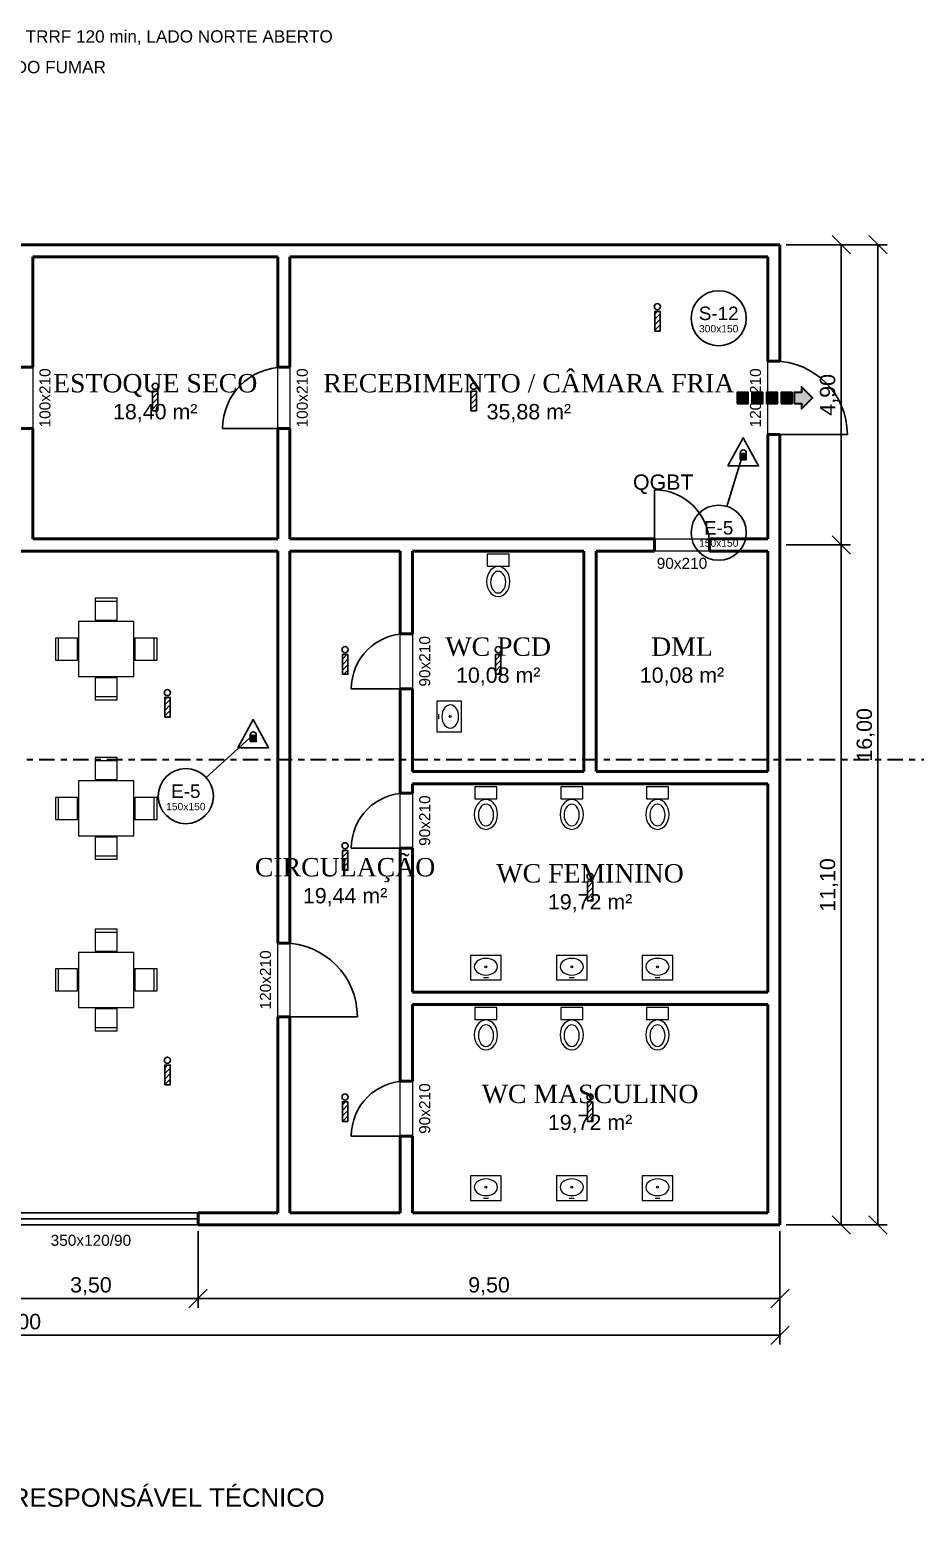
# Model space of a CAD drawing. Header units: metres. Extents: x -2 to 104, y -5 to 45.
# Drawn here: x 12.75 to 27.21, y -4.69 to 19.51 of the extents above; entities that cross this region are included whole.
import ezdxf
from ezdxf.enums import TextEntityAlignment as Align

# ---------------------------------------------------------------- set-up
doc = ezdxf.new("R2010")
doc.units = ezdxf.units.M
doc.header["$LTSCALE"] = 0.1
doc.linetypes.add('DASHDOT', pattern=[3.556, 2.54, -0.508, 0, -0.508])
for name, color, linetype, lineweight in [('AMBIENTES', 8, 'Continuous', 13), ('CORTES', 6, 'DASHDOT', 30), ('COTAS', 7, 'Continuous', 13), ('ILUMINACAO', 5, 'Continuous', 25), ('INC_EXT', 1, 'Continuous', 25), ('JANELAS', 5, 'Continuous', 25), ('MOBILIARIO', 8, 'Continuous', 18), ('PAREDE', 7, 'Continuous', 50), ('PORTAS', 84, 'Continuous', 25), ('ROTAS', 3, 'Continuous', 35), ('ROTULOS', 7, 'Continuous', 13), ('SINALIZACAO', 3, 'Continuous', 25), ('TEXTOS', 7, 'Continuous', 13)]:
    doc.layers.add(name, color=color, linetype=linetype, lineweight=lineweight)
doc.styles.add('COSCIP-AMBIENTE', font='times.ttf')
doc.styles.add('COSCIP-TEXTO', font='arial.ttf')
doc.dimstyles.new('COSCIP-100', dxfattribs={"dimtxt": 0.25, "dimasz": 2.5, "dimexe": 0.15, "dimexo": 0.1, "dimgap": 0.075, "dimtad": 1, "dimzin": 0, "dimtxsty": 'COSCIP-TEXTO', "dimtsz": 0.15, "dimcen": 2.5, "dimclrd": 7, "dimclre": 7, "dimclrt": 7, "dimazin": 3, "dimtfac": 1, "dimtmove": 0, "dimatfit": 3, "dimarcsym": 0})

# ---------------------------------------------------------------- blocks, each defined once
blk = doc.blocks.new('EXTINTOR_PQS_ABC')
h = blk.add_hatch(color=7)
h.dxf.hatch_style = 1
h.paths.add_polyline_path([(-0.1, -0.22), (0.1, -0.22), (0.1, -0.02), (-0.1, -0.02)])
for points in [[(-0.5, -0.42), (0.5, -0.42), (0, 0.5)], [(-0.1, -0.22), (0.1, -0.22), (0.1, -0.02), (-0.1, -0.02)]]:
    blk.add_lwpolyline(points, close=True)
blk = doc.blocks.new('ROTA_DE_FUGA_FINAL')
h = blk.add_hatch(color=7)
h.dxf.hatch_style = 1
h.paths.add_polyline_path([(-1, -0.15), (-0.7, -0.15), (-0.7, 0.15), (-1, 0.15)])
h = blk.add_hatch(color=7)
h.dxf.hatch_style = 1
h.paths.add_polyline_path([(-0.6, -0.15), (-0.3, -0.15), (-0.3, 0.15), (-0.6, 0.15)])
h = blk.add_hatch(color=7)
h.dxf.hatch_style = 1
h.paths.add_polyline_path([(-0.2, -0.15), (0.1, -0.15), (0.1, 0.15), (-0.2, 0.15)])
h = blk.add_hatch(color=7)
h.dxf.hatch_style = 1
h.paths.add_polyline_path([(0.2, -0.15), (0.5, -0.15), (0.5, 0.15), (0.2, 0.15)])
h = blk.add_hatch(color=7)
h.dxf.hatch_style = 1
h.paths.add_polyline_path([(0.55, -0.15), (0.75, -0.15), (0.75, -0.3), (1.05, 0), (0.75, 0.3), (0.75, 0.15), (0.55, 0.15)])
for points in [[(-1, -0.15), (-0.7, -0.15), (-0.7, 0.15), (-1, 0.15)], [(-0.6, -0.15), (-0.3, -0.15), (-0.3, 0.15), (-0.6, 0.15)], [(-0.2, -0.15), (0.1, -0.15), (0.1, 0.15), (-0.2, 0.15)], [(0.2, -0.15), (0.5, -0.15), (0.5, 0.15), (0.2, 0.15)], [(0.55, -0.15), (0.75, -0.15), (0.75, -0.3), (1.05, 0), (0.75, 0.3), (0.75, 0.15), (0.55, 0.15)]]:
    blk.add_lwpolyline(points, close=True)
blk = doc.blocks.new('PONTO_ILUMINACAO_EMERGENCIA')
h = blk.add_hatch()
h.set_pattern_fill('ANSI31', scale=0.04)
h.paths.add_polyline_path([(-0.09, -0.42), (0.09, -0.42), (0.09, 0.22), (-0.09, 0.22)])
blk.add_lwpolyline([(-0.09, -0.42), (0.09, -0.42), (0.09, 0.22), (-0.09, 0.22)], close=True)
blk.add_circle((0, 0.38), 0.1)
blk = doc.blocks.new('MOB_MESA_4_LUGARES_90X90')
for points in [[(-0.18, 0.47), (0.18, 0.47), (0.18, 0.83), (-0.18, 0.83)], [(-0.45, -0.45), (0.45, -0.45), (0.45, 0.45), (-0.45, 0.45)], [(-0.47, -0.18), (-0.47, 0.18), (-0.83, 0.18), (-0.83, -0.18)], [(0.47, 0.18), (0.47, -0.18), (0.83, -0.18), (0.83, 0.18)], [(0.18, -0.47), (-0.18, -0.47), (-0.18, -0.83), (0.18, -0.83)]]:
    blk.add_lwpolyline(points, close=True)
for points in [[(-0.18, 0.78), (0.18, 0.78)], [(-0.78, -0.18), (-0.78, 0.18)], [(0.78, 0.18), (0.78, -0.18)], [(0.18, -0.78), (-0.18, -0.78)]]:
    blk.add_lwpolyline(points)
blk = doc.blocks.new('MOB_VASO_SANITARIO_40X70')
for points in [[(-0.18, 0.154), (0.18, 0.154), (0.18, 0.35), (-0.18, 0.35)], [(0.19, -0.098), (0.185, -0.044), (0.171, 0.008), (0.149, 0.054), (0.118, 0.093), (0.082, 0.122), (0.042, 0.14), (0, 0.146), (-0.042, 0.14), (-0.082, 0.122), (-0.118, 0.093), (-0.149, 0.054), (-0.171, 0.008), (-0.185, -0.044), (-0.19, -0.098), (-0.185, -0.152), (-0.171, -0.204), (-0.149, -0.25), (-0.118, -0.289), (-0.082, -0.318), (-0.042, -0.336), (0, -0.342), (0.042, -0.336), (0.082, -0.318), (0.118, -0.289), (0.149, -0.25), (0.171, -0.204), (0.185, -0.152)], [(0.124, -0.108), (0.121, -0.069), (0.112, -0.031), (0.097, 0.002), (0.077, 0.03), (0.054, 0.051), (0.028, 0.064), (0, 0.068), (-0.028, 0.064), (-0.054, 0.051), (-0.077, 0.03), (-0.097, 0.002), (-0.112, -0.031), (-0.121, -0.069), (-0.124, -0.108), (-0.121, -0.147), (-0.112, -0.185), (-0.097, -0.218), (-0.077, -0.246), (-0.054, -0.267), (-0.028, -0.28), (0, -0.284), (0.028, -0.28), (0.054, -0.267), (0.077, -0.246), (0.097, -0.218), (0.112, -0.185), (0.121, -0.147)]]:
    blk.add_lwpolyline(points, close=True)
blk = doc.blocks.new('MOB_LAVATORIO_50X40')
for points in [[(-0.25, -0.2), (0.25, -0.2), (0.25, 0.2), (-0.25, 0.2)], [(0.19, -0.016), (0.185, 0.014), (0.171, 0.043), (0.149, 0.069), (0.118, 0.09), (0.082, 0.107), (0.042, 0.117), (0, 0.12), (-0.042, 0.117), (-0.082, 0.107), (-0.118, 0.09), (-0.149, 0.069), (-0.171, 0.043), (-0.185, 0.014), (-0.19, -0.016), (-0.185, -0.046), (-0.171, -0.075), (-0.149, -0.101), (-0.118, -0.122), (-0.082, -0.139), (-0.042, -0.149), (0, -0.152), (0.042, -0.149), (0.082, -0.139), (0.118, -0.122), (0.149, -0.101), (0.171, -0.075), (0.185, -0.046)]]:
    blk.add_lwpolyline(points, close=True)
blk.add_lwpolyline([(-0.04, 0.168), (0.04, 0.168)])
blk.add_circle((0, -0.016), 0.016)
blk = doc.blocks.new('PLACA_CHAMADA_S-12')
at = {"color": 3, "lineweight": 25}
blk.add_circle((0, 0), 0.45, dxfattribs=at)
at = {"color": 3, "style": 'COSCIP-TEXTO'}
for tag, height, p in [('CODIGO', 0.22, (0, 0.08)), ('DIMENSAO', 0.12, (0, -0.17))]:
    blk.add_attdef(tag, text='', height=height, dxfattribs=at).set_placement(p, align=Align.MIDDLE_CENTER)
blk = doc.blocks.new('PLACA_CHAMADA_E-5')
at = {"color": 1, "lineweight": 25}
blk.add_circle((0, 0), 0.45, dxfattribs=at)
at = {"color": 1, "style": 'COSCIP-TEXTO'}
for tag, height, p in [('CODIGO', 0.22, (0, 0.08)), ('DIMENSAO', 0.12, (0, -0.17))]:
    blk.add_attdef(tag, text='', height=height, dxfattribs=at).set_placement(p, align=Align.MIDDLE_CENTER)

msp = doc.modelspace()

# ---------------------------------------------------------------- linework, layer by layer
at = {"layer": 'AMBIENTES'}
for points in [[(16.8, 11.2), (16.8, 15.8), (12.8, 15.8), (12.8, 11.2)], [(24.8, 11.2), (24.8, 15.8), (17, 15.8), (17, 11.2)], [(16.8, 0.2), (16.8, 11), (0.2, 11), (0.2, 0.2)], [(18.8, 0.2), (18.8, 11), (17, 11), (17, 0.2)], [(21.8, 7.4), (21.8, 11), (19, 11), (19, 7.4)], [(24.8, 7.4), (24.8, 11), (22, 11), (22, 7.4)], [(24.8, 3.8), (24.8, 7.2), (19, 7.2), (19, 3.8)], [(24.8, 0.2), (24.8, 3.6), (19, 3.6), (19, 0.2)]]:
    msp.add_lwpolyline(points, close=True, dxfattribs=at)
at = {"layer": 'CORTES'}
msp.add_line((-1.5, 7.6), (29, 7.6), dxfattribs=at)
at = {"layer": 'JANELAS'}
for p, q in [((12, 0.2), (15.5, 0.2)), ((12, 0.1), (15.5, 0.1)), ((12, 0), (15.5, 0))]:
    msp.add_line(p, q, dxfattribs=at)
at = {"layer": 'PAREDE'}
for p, q in [((12.6, 16), (12.8, 16)), ((12.8, 16), (13.244, 16)), ((13.244, 16), (13.689, 16)), ((13.689, 16), (14.133, 16)), ((14.133, 16), (14.578, 16)), ((14.578, 16), (15.022, 16)), ((15.022, 16), (15.467, 16)), ((15.467, 16), (15.911, 16)), ((15.911, 16), (16.356, 16)), ((16.356, 16), (16.8, 16)), ((16.8, 16), (17, 16)), ((17, 16), (17.5, 16)), ((17.5, 16), (18, 16)), ((18, 16), (18.5, 16)), ((18.5, 16), (19, 16)), ((19, 16), (19.5, 16)), ((19.5, 16), (20, 16)), ((20, 16), (20.5, 16)), ((20.5, 16), (21, 16)), ((21, 16), (21.5, 16)), ((21.5, 16), (22, 16)), ((22, 16), (22.5, 16)), ((22.5, 16), (23, 16)), ((23, 16), (23.5, 16)), ((23.5, 16), (24, 16)), ((24, 16), (24.5, 16)), ((24.5, 16), (25, 16)), ((25, 16), (25, 15.525)), ((13.3, 15.8), (12.8, 15.8)), ((12.8, 15.8), (12.8, 15.35)), ((13.8, 15.8), (13.3, 15.8)), ((14.3, 15.8), (13.8, 15.8)), ((14.8, 15.8), (14.3, 15.8)), ((15.3, 15.8), (14.8, 15.8)), ((15.8, 15.8), (15.3, 15.8)), ((16.3, 15.8), (15.8, 15.8)), ((16.8, 15.8), (16.3, 15.8)), ((16.8, 15.35), (16.8, 15.8)), ((17.488, 15.8), (17, 15.8)), ((17, 15.8), (17, 15.35)), ((17.975, 15.8), (17.488, 15.8)), ((18.462, 15.8), (17.975, 15.8)), ((18.95, 15.8), (18.462, 15.8)), ((19.438, 15.8), (18.95, 15.8)), ((19.925, 15.8), (19.438, 15.8)), ((20.413, 15.8), (19.925, 15.8)), ((20.9, 15.8), (20.413, 15.8)), ((21.387, 15.8), (20.9, 15.8)), ((21.875, 15.8), (21.387, 15.8)), ((22.363, 15.8), (21.875, 15.8)), ((22.85, 15.8), (22.363, 15.8)), ((23.337, 15.8), (22.85, 15.8)), ((23.825, 15.8), (23.337, 15.8)), ((24.312, 15.8), (23.825, 15.8)), ((24.8, 15.8), (24.312, 15.8)), ((24.8, 15.375), (24.8, 15.8)), ((25, 15.525), (25, 15.05)), ((12.8, 15.35), (12.8, 14.9)), ((16.8, 14.9), (16.8, 15.35)), ((17, 15.35), (17, 14.9)), ((24.8, 14.95), (24.8, 15.375)), ((25, 15.05), (25, 14.575)), ((12.8, 14.9), (12.8, 14.45)), ((16.8, 14.45), (16.8, 14.9)), ((17, 14.9), (17, 14.45)), ((24.8, 14.525), (24.8, 14.95)), ((24.8, 14.1), (24.8, 14.525)), ((25, 14.575), (25, 14.1)), ((12.8, 14.45), (12.8, 14)), ((16.8, 14), (16.8, 14.45)), ((17, 14.45), (17, 14)), ((25, 14.1), (24.8, 14.1)), ((12.8, 14), (12.6, 14)), ((17, 14), (16.8, 14)), ((12.6, 13), (12.8, 13)), ((12.8, 13), (12.8, 12.55)), ((16.8, 12.55), (16.8, 13)), ((16.8, 13), (17, 13)), ((17, 13), (17, 12.55)), ((24.8, 12.475), (24.8, 12.9)), ((24.8, 12.9), (25, 12.9)), ((25, 12.9), (25, 12.475)), ((12.8, 12.55), (12.8, 12.1)), ((16.8, 12.1), (16.8, 12.55)), ((17, 12.55), (17, 12.1)), ((24.8, 12.05), (24.8, 12.475)), ((25, 12.475), (25, 12.05)), ((12.8, 12.1), (12.8, 11.65)), ((16.8, 11.65), (16.8, 12.1)), ((17, 12.1), (17, 11.65)), ((24.8, 11.625), (24.8, 12.05)), ((25, 12.05), (25, 11.625)), ((12.8, 11.65), (12.8, 11.2)), ((16.8, 11.2), (16.8, 11.65)), ((17, 11.65), (17, 11.2)), ((24.8, 11.2), (24.8, 11.625)), ((25, 11.625), (25, 11.2)), ((12.8, 11.2), (13.3, 11.2)), ((13.3, 11.2), (13.8, 11.2)), ((13.8, 11.2), (14.3, 11.2)), ((14.3, 11.2), (14.8, 11.2)), ((14.8, 11.2), (15.3, 11.2)), ((15.3, 11.2), (15.8, 11.2)), ((15.8, 11.2), (16.3, 11.2)), ((16.3, 11.2), (16.8, 11.2)), ((17, 11.2), (17.45, 11.2)), ((17.45, 11.2), (17.9, 11.2)), ((17.9, 11.2), (18.35, 11.2)), ((18.35, 11.2), (18.8, 11.2)), ((18.8, 11.2), (19, 11.2)), ((19, 11.2), (19.467, 11.2)), ((19.467, 11.2), (19.933, 11.2)), ((19.933, 11.2), (20.4, 11.2)), ((20.4, 11.2), (20.867, 11.2)), ((20.867, 11.2), (21.333, 11.2)), ((21.333, 11.2), (21.8, 11.2)), ((21.8, 11.2), (22, 11.2)), ((22, 11.2), (22.475, 11.2)), ((22.475, 11.2), (22.95, 11.2)), ((22.95, 11.2), (22.95, 11)), ((23.85, 11), (23.85, 11.2)), ((23.85, 11.2), (24.325, 11.2)), ((24.325, 11.2), (24.8, 11.2)), ((25, 11.2), (25, 11)), ((12.8, 11), (12.6, 11)), ((13.244, 11), (12.8, 11)), ((13.689, 11), (13.244, 11)), ((14.133, 11), (13.689, 11)), ((14.578, 11), (14.133, 11)), ((15.022, 11), (14.578, 11)), ((15.467, 11), (15.022, 11)), ((15.911, 11), (15.467, 11)), ((16.356, 11), (15.911, 11)), ((16.8, 11), (16.356, 11)), ((16.8, 10.508), (16.8, 11)), ((17.45, 11), (17, 11)), ((17, 11), (17, 10.508)), ((17.9, 11), (17.45, 11)), ((18.35, 11), (17.9, 11)), ((18.8, 11), (18.35, 11)), ((18.8, 10.55), (18.8, 11)), ((19.467, 11), (19, 11)), ((19, 11), (19, 10.55)), ((19.933, 11), (19.467, 11)), ((20.4, 11), (19.933, 11)), ((20.867, 11), (20.4, 11)), ((21.333, 11), (20.867, 11)), ((21.8, 11), (21.333, 11)), ((21.8, 10.55), (21.8, 11)), ((22.475, 11), (22, 11)), ((22, 11), (22, 10.55)), ((22.95, 11), (22.475, 11)), ((24.325, 11), (23.85, 11)), ((24.8, 11), (24.325, 11)), ((24.8, 10.55), (24.8, 11)), ((25, 11), (25, 10.55)), ((16.8, 10.015), (16.8, 10.508)), ((17, 10.508), (17, 10.015)), ((18.8, 10.1), (18.8, 10.55)), ((19, 10.55), (19, 10.1)), ((21.8, 10.1), (21.8, 10.55)), ((22, 10.55), (22, 10.1)), ((24.8, 10.1), (24.8, 10.55)), ((25, 10.55), (25, 10.1)), ((16.8, 9.523), (16.8, 10.015)), ((17, 10.015), (17, 9.523)), ((18.8, 9.65), (18.8, 10.1)), ((19, 10.1), (19, 9.65)), ((21.8, 9.65), (21.8, 10.1)), ((22, 10.1), (22, 9.65)), ((24.8, 9.65), (24.8, 10.1)), ((25, 10.1), (25, 9.65)), ((16.8, 9.031), (16.8, 9.523)), ((17, 9.523), (17, 9.031)), ((19, 9.65), (18.8, 9.65)), ((21.8, 9.2), (21.8, 9.65)), ((22, 9.65), (22, 9.2)), ((24.8, 9.2), (24.8, 9.65)), ((25, 9.65), (25, 9.2)), ((21.8, 8.75), (21.8, 9.2)), ((22, 9.2), (22, 8.75)), ((24.8, 8.75), (24.8, 9.2)), ((25, 9.2), (25, 8.75)), ((16.8, 8.538), (16.8, 9.031)), ((17, 9.031), (17, 8.538)), ((18.8, 8.3), (18.8, 8.75)), ((18.8, 8.75), (19, 8.75)), ((19, 8.75), (19, 8.3)), ((21.8, 8.3), (21.8, 8.75)), ((22, 8.75), (22, 8.3)), ((24.8, 8.3), (24.8, 8.75)), ((25, 8.75), (25, 8.3)), ((16.8, 8.046), (16.8, 8.538)), ((17, 8.538), (17, 8.046)), ((18.8, 7.85), (18.8, 8.3)), ((19, 8.3), (19, 7.85)), ((21.8, 7.85), (21.8, 8.3)), ((22, 8.3), (22, 7.85)), ((24.8, 7.85), (24.8, 8.3)), ((25, 8.3), (25, 7.85)), ((16.8, 7.554), (16.8, 8.046)), ((17, 8.046), (17, 7.554)), ((18.8, 7.4), (18.8, 7.85)), ((19, 7.85), (19, 7.4)), ((21.8, 7.4), (21.8, 7.85)), ((22, 7.85), (22, 7.4)), ((24.8, 7.4), (24.8, 7.85)), ((25, 7.85), (25, 7.4)), ((16.8, 7.062), (16.8, 7.554)), ((17, 7.554), (17, 7.062)), ((18.8, 7.2), (18.8, 7.4)), ((19, 7.4), (19.467, 7.4)), ((19.467, 7.4), (19.933, 7.4)), ((19.933, 7.4), (20.4, 7.4)), ((20.4, 7.4), (20.867, 7.4)), ((20.867, 7.4), (21.333, 7.4)), ((21.333, 7.4), (21.8, 7.4)), ((22, 7.4), (22.467, 7.4)), ((22.467, 7.4), (22.933, 7.4)), ((22.933, 7.4), (23.4, 7.4)), ((23.4, 7.4), (23.867, 7.4)), ((23.867, 7.4), (24.333, 7.4)), ((24.333, 7.4), (24.8, 7.4)), ((25, 7.4), (25, 7.2)), ((16.8, 6.569), (16.8, 7.062)), ((17, 7.062), (17, 6.569)), ((18.8, 7.05), (18.8, 7.2)), ((19, 7.05), (18.8, 7.05)), ((19.467, 7.2), (19, 7.2)), ((19, 7.2), (19, 7.05)), ((19.933, 7.2), (19.467, 7.2)), ((20.4, 7.2), (19.933, 7.2)), ((20.867, 7.2), (20.4, 7.2)), ((21.333, 7.2), (20.867, 7.2)), ((21.8, 7.2), (21.333, 7.2)), ((22, 7.2), (21.8, 7.2)), ((22.467, 7.2), (22, 7.2)), ((22.933, 7.2), (22.467, 7.2)), ((23.4, 7.2), (22.933, 7.2)), ((23.867, 7.2), (23.4, 7.2)), ((24.333, 7.2), (23.867, 7.2)), ((24.8, 7.2), (24.333, 7.2)), ((24.8, 6.714), (24.8, 7.2)), ((25, 7.2), (25, 6.714)), ((16.8, 6.077), (16.8, 6.569)), ((17, 6.569), (17, 6.077)), ((24.8, 6.229), (24.8, 6.714)), ((25, 6.714), (25, 6.229)), ((16.8, 5.585), (16.8, 6.077)), ((17, 6.077), (17, 5.585)), ((18.8, 5.68), (18.8, 6.15)), ((18.8, 6.15), (19, 6.15)), ((19, 6.15), (19, 5.68)), ((24.8, 5.743), (24.8, 6.229)), ((25, 6.229), (25, 5.743)), ((16.8, 5.092), (16.8, 5.585)), ((17, 5.585), (17, 5.092)), ((18.8, 5.21), (18.8, 5.68)), ((19, 5.68), (19, 5.21)), ((24.8, 5.257), (24.8, 5.743)), ((25, 5.743), (25, 5.257)), ((16.8, 4.6), (16.8, 5.092)), ((17, 5.092), (17, 4.6)), ((18.8, 4.74), (18.8, 5.21)), ((19, 5.21), (19, 4.74)), ((24.8, 4.771), (24.8, 5.257)), ((25, 5.257), (25, 4.771)), ((17, 4.6), (16.8, 4.6)), ((18.8, 4.27), (18.8, 4.74)), ((19, 4.74), (19, 4.27)), ((24.8, 4.286), (24.8, 4.771)), ((25, 4.771), (25, 4.286)), ((18.8, 3.8), (18.8, 4.27)), ((19, 4.27), (19, 3.8)), ((24.8, 3.8), (24.8, 4.286)), ((25, 4.286), (25, 3.8)), ((18.8, 3.6), (18.8, 3.8)), ((19, 3.8), (19.483, 3.8)), ((19.483, 3.8), (19.967, 3.8)), ((19.967, 3.8), (20.45, 3.8)), ((20.45, 3.8), (20.933, 3.8)), ((20.933, 3.8), (21.417, 3.8)), ((21.417, 3.8), (21.9, 3.8)), ((21.9, 3.8), (22.383, 3.8)), ((22.383, 3.8), (22.867, 3.8)), ((22.867, 3.8), (23.35, 3.8)), ((23.35, 3.8), (23.833, 3.8)), ((23.833, 3.8), (24.317, 3.8)), ((24.317, 3.8), (24.8, 3.8)), ((25, 3.8), (25, 3.6)), ((16.8, 2.943), (16.8, 3.4)), ((16.8, 3.4), (17, 3.4)), ((17, 3.4), (17, 2.943)), ((18.8, 3.183), (18.8, 3.6)), ((19.483, 3.6), (19, 3.6)), ((19, 3.6), (19, 3.183)), ((19.967, 3.6), (19.483, 3.6)), ((20.45, 3.6), (19.967, 3.6)), ((20.933, 3.6), (20.45, 3.6)), ((21.417, 3.6), (20.933, 3.6)), ((21.9, 3.6), (21.417, 3.6)), ((22.383, 3.6), (21.9, 3.6)), ((22.867, 3.6), (22.383, 3.6)), ((23.35, 3.6), (22.867, 3.6)), ((23.833, 3.6), (23.35, 3.6)), ((24.317, 3.6), (23.833, 3.6)), ((24.8, 3.6), (24.317, 3.6)), ((24.8, 3.114), (24.8, 3.6)), ((25, 3.6), (25, 3.15)), ((18.8, 2.767), (18.8, 3.183)), ((19, 3.183), (19, 2.767)), ((25, 3.15), (25, 2.7)), ((16.8, 2.486), (16.8, 2.943)), ((17, 2.943), (17, 2.486)), ((24.8, 2.629), (24.8, 3.114)), ((18.8, 2.35), (18.8, 2.767)), ((19, 2.767), (19, 2.35)), ((25, 2.7), (25, 2.25)), ((16.8, 2.029), (16.8, 2.486)), ((17, 2.486), (17, 2.029)), ((24.8, 2.143), (24.8, 2.629)), ((19, 2.35), (18.8, 2.35)), ((25, 2.25), (25, 1.8)), ((16.8, 1.571), (16.8, 2.029)), ((17, 2.029), (17, 1.571)), ((24.8, 1.657), (24.8, 2.143)), ((25, 1.8), (25, 1.35)), ((16.8, 1.114), (16.8, 1.571)), ((17, 1.571), (17, 1.114)), ((24.8, 1.171), (24.8, 1.657)), ((18.8, 1.033), (18.8, 1.45)), ((18.8, 1.45), (19, 1.45)), ((19, 1.45), (19, 1.033)), ((25, 1.35), (25, 0.9)), ((16.8, 0.657), (16.8, 1.114)), ((17, 1.114), (17, 0.657)), ((18.8, 0.617), (18.8, 1.033)), ((19, 1.033), (19, 0.617)), ((24.8, 0.686), (24.8, 1.171)), ((25, 0.9), (25, 0.45)), ((16.8, 0.2), (16.8, 0.657)), ((17, 0.657), (17, 0.2)), ((18.8, 0.2), (18.8, 0.617)), ((19, 0.617), (19, 0.2)), ((24.8, 0.2), (24.8, 0.686)), ((25, 0.45), (25, 0)), ((15.5, 0), (15.5, 0.2)), ((15.5, 0.2), (15.933, 0.2)), ((15.933, 0), (15.5, 0)), ((15.933, 0.2), (16.367, 0.2)), ((16.367, 0), (15.933, 0)), ((16.367, 0.2), (16.8, 0.2)), ((16.8, 0), (16.367, 0)), ((17, 0), (16.8, 0)), ((17, 0.2), (17.45, 0.2)), ((17.45, 0), (17, 0)), ((17.45, 0.2), (17.9, 0.2)), ((17.9, 0), (17.45, 0)), ((17.9, 0.2), (18.35, 0.2)), ((18.35, 0), (17.9, 0)), ((18.35, 0.2), (18.8, 0.2)), ((18.8, 0), (18.35, 0)), ((19, 0), (18.8, 0)), ((19, 0.2), (19.483, 0.2)), ((19.5, 0), (19, 0)), ((19.483, 0.2), (19.967, 0.2)), ((20, 0), (19.5, 0)), ((19.967, 0.2), (20.45, 0.2)), ((20.5, 0), (20, 0)), ((20.45, 0.2), (20.933, 0.2)), ((21, 0), (20.5, 0)), ((20.933, 0.2), (21.417, 0.2)), ((21.5, 0), (21, 0)), ((21.417, 0.2), (21.9, 0.2)), ((22, 0), (21.5, 0)), ((21.9, 0.2), (22.383, 0.2)), ((22.5, 0), (22, 0)), ((22.383, 0.2), (22.867, 0.2)), ((23, 0), (22.5, 0)), ((22.867, 0.2), (23.35, 0.2)), ((23.5, 0), (23, 0)), ((23.35, 0.2), (23.833, 0.2)), ((24, 0), (23.5, 0)), ((23.833, 0.2), (24.317, 0.2)), ((24.5, 0), (24, 0)), ((24.317, 0.2), (24.8, 0.2)), ((25, 0), (24.5, 0))]:
    msp.add_line(p, q, dxfattribs=at)
at = {"layer": 'PORTAS'}
for p, q in [((16.9, 13), (15.9, 13)), ((24.9, 12.9), (26.1, 12.9)), ((22.95, 11.1), (22.95, 12)), ((18.9, 8.75), (18, 8.75)), ((18.9, 6.15), (18, 6.15)), ((16.9, 3.4), (18.1, 3.4)), ((18.9, 1.45), (18, 1.45))]:
    msp.add_line(p, q, dxfattribs=at)
for centre, radius, start, end in [((24.9, 12.9), 1.2, 0, 90), ((16.9, 13), 1, 90, 180), ((22.95, 11.1), 0.9, 0, 90), ((18.9, 8.75), 0.9, 90, 180), ((18.9, 6.15), 0.9, 90, 180), ((16.9, 3.4), 1.2, 0, 90), ((18.9, 1.45), 0.9, 90, 180)]:
    msp.add_arc(centre, radius, start, end, dxfattribs=at)
at = {"layer": 'SINALIZACAO', "color": 1}
for p, q in [((24.132, 11.73), (24.4, 12.6)), ((15.633, 7.303), (16.4, 8))]:
    msp.add_line(p, q, dxfattribs=at)
for centre in [(24.4, 12.6), (16.4, 8)]:
    msp.add_circle(centre, 0.05, dxfattribs=at)

# ---------------------------------------------------------------- block references
at = {"layer": 'ILUMINACAO', "xscale": 0.5, "yscale": 0.5, "zscale": 0.5}
for p in [(23, 14.8), (14.8, 13.5), (20, 13.5), (17.9, 9.2), (20.4, 9.2), (15, 8.5), (17.9, 6), (21.9, 5.5), (15, 2.5), (17.9, 1.9), (21.9, 1.9)]:
    msp.add_blockref('PONTO_ILUMINACAO_EMERGENCIA', p, dxfattribs=at)
at = {"layer": 'INC_EXT', "xscale": 0.5, "yscale": 0.5, "zscale": 0.5}
for p in [(24.4, 12.6), (16.4, 8)]:
    msp.add_blockref('EXTINTOR_PQS_ABC', p, dxfattribs=at)
at = {"layer": 'MOBILIARIO'}
for name, p in [('MOB_VASO_SANITARIO_40X70', (20.4, 10.6)), ('MOB_MESA_4_LUGARES_90X90', (14, 9.4)), ('MOB_MESA_4_LUGARES_90X90', (14, 6.8)), ('MOB_VASO_SANITARIO_40X70', (20.2, 6.8)), ('MOB_VASO_SANITARIO_40X70', (21.6, 6.8)), ('MOB_VASO_SANITARIO_40X70', (23, 6.8)), ('MOB_MESA_4_LUGARES_90X90', (14, 4)), ('MOB_VASO_SANITARIO_40X70', (20.2, 3.2)), ('MOB_VASO_SANITARIO_40X70', (21.6, 3.2)), ('MOB_VASO_SANITARIO_40X70', (23, 3.2))]:
    msp.add_blockref(name, p, dxfattribs=at)
for p, rotation in [((19.6, 8.3), 90), ((20.2, 4.2), 180), ((21.6, 4.2), 180), ((23, 4.2), 180), ((20.2, 0.6), 180), ((21.6, 0.6), 180), ((23, 0.6), 180)]:
    msp.add_blockref('MOB_LAVATORIO_50X40', p, dxfattribs=dict(at, rotation=rotation))
at = {"layer": 'ROTAS', "xscale": 0.6, "yscale": 0.6, "zscale": 0.6}
msp.add_blockref('ROTA_DE_FUGA_FINAL', (24.9, 13.5), dxfattribs=at)
at = {"layer": 'SINALIZACAO'}
for name, p, values in [('PLACA_CHAMADA_S-12', (24, 14.8), {'CODIGO': 'S-12', 'DIMENSAO': '300x150'}), ('PLACA_CHAMADA_E-5', (24, 11.3), {'CODIGO': 'E-5', 'DIMENSAO': '150x150'}), ('PLACA_CHAMADA_E-5', (15.3, 7), {'CODIGO': 'E-5', 'DIMENSAO': '150x150'})]:
    msp.add_blockref(name, p, dxfattribs=at).add_auto_attribs(values)

# ---------------------------------------------------------------- texts
at = {"layer": 'ROTULOS', "style": 'COSCIP-TEXTO'}
for s, p in [('100x210', (13, 13.5)), ('100x210', (17.2, 13.5)), ('120x210', (24.6, 13.5)), ('90x210', (19.2, 9.2)), ('90x210', (19.2, 6.6)), ('120x210', (16.6, 4)), ('90x210', (19.2, 1.9))]:
    msp.add_text(s, height=0.18, rotation=90, dxfattribs=at).set_placement(p, align=Align.MIDDLE_CENTER)
for s, p in [('90x210', (23.4, 10.8)), ('350x120/90', (13.75, -0.25))]:
    msp.add_text(s, height=0.18, dxfattribs=at).set_placement(p, align=Align.MIDDLE_CENTER)
at = {"layer": 'TEXTOS', "style": 'COSCIP-TEXTO'}
for s, height, p in [('CENTRAL DE GLP: 4 x P-45 (180 kg), TROCAVEL, ABRIGO TRRF 120 min, LADO NORTE ABERTO', 0.2, (5, 19.3)), ('PERIGO / GAS INFLAMAVEL / PROIBIDO FUMAR', 0.2, (7.6, 18.8)), ('QGBT', 0.25, (22.6, 12)), ('RESTAURANTE (F-8) - ATC 400,00 m² - RASCUNHO PARA O RESPONSÁVEL TÉCNICO', 0.3, (0.5, -4.6))]:
    msp.add_text(s, height=height, dxfattribs=at).set_placement(p)
at = {"layer": 'TEXTOS'}
for s, height, style, p in [('ESTOQUE SECO', 0.3, 'COSCIP-AMBIENTE', (14.8, 13.74)), ('RECEBIMENTO / CÂMARA FRIA', 0.3, 'COSCIP-AMBIENTE', (20.9, 13.74)), ('18,40 m²', 0.25, 'COSCIP-TEXTO', (14.8, 13.275)), ('35,88 m²', 0.25, 'COSCIP-TEXTO', (20.9, 13.275)), ('WC PCD', 0.3, 'COSCIP-AMBIENTE', (20.4, 9.44)), ('DML', 0.3, 'COSCIP-AMBIENTE', (23.4, 9.44)), ('10,08 m²', 0.25, 'COSCIP-TEXTO', (20.4, 8.975)), ('10,08 m²', 0.25, 'COSCIP-TEXTO', (23.4, 8.975)), ('CIRCULAÇÃO', 0.3, 'COSCIP-AMBIENTE', (17.9, 5.84)), ('WC FEMININO', 0.3, 'COSCIP-AMBIENTE', (21.9, 5.74)), ('19,44 m²', 0.25, 'COSCIP-TEXTO', (17.9, 5.375)), ('19,72 m²', 0.25, 'COSCIP-TEXTO', (21.9, 5.275)), ('WC MASCULINO', 0.3, 'COSCIP-AMBIENTE', (21.9, 2.14)), ('19,72 m²', 0.25, 'COSCIP-TEXTO', (21.9, 1.675))]:
    msp.add_text(s, height=height, dxfattribs=dict(at, style=style)).set_placement(p, align=Align.MIDDLE_CENTER)

# ---------------------------------------------------------------- dimensions: what is measured, and where the dimension line sits
at = {"layer": 'COTAS'}
for base, p1, p2 in [((26, 11.1), (25, 11.1), (25, 16)), ((26.6, 0), (25, 0), (25, 16)), ((26, 0), (25, 0), (25, 11.1))]:
    msp.add_linear_dim(base=base, p1=p1, p2=p2, angle=90, dimstyle='COSCIP-100', dxfattribs=at).render()
for base, p1, p2 in [((0, -1.8), (0, 0), (25, 0)), ((12, -1.2), (12, 0), (15.5, 0)), ((15.5, -1.2), (15.5, 0), (25, 0))]:
    msp.add_linear_dim(base=base, p1=p1, p2=p2, dimstyle='COSCIP-100', dxfattribs=at).render()

doc.saveas('drawing.dxf')
